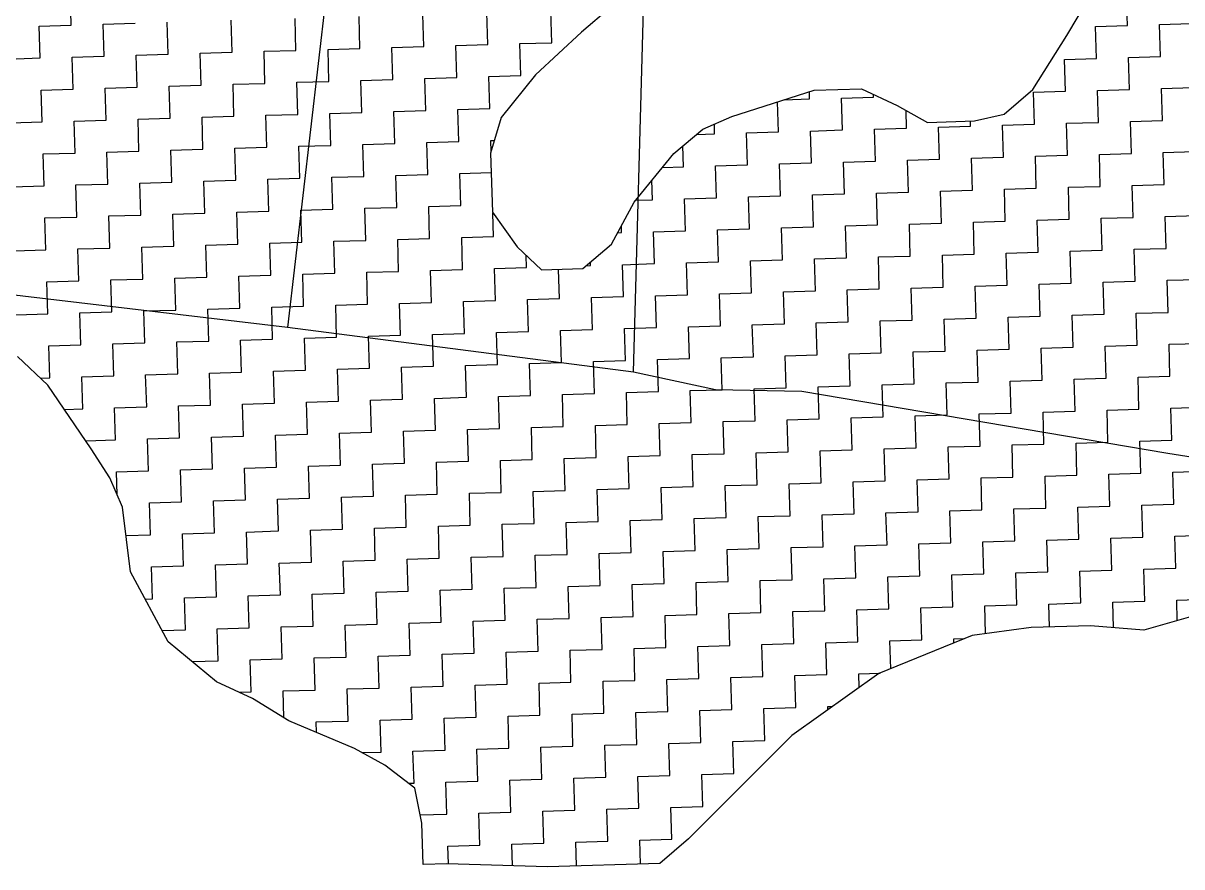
# Model space of a CAD drawing. Header units: metres. Extents: x 289662 to 290738, y 2016260 to 2018343.
# Drawn here: x 289909.2 to 290044.1, y 2016685.4 to 2016783.6 of the extents above; entities that cross this region are included whole.
import ezdxf

# ---------------------------------------------------------------- set-up
doc = ezdxf.new("R2010")
doc.units = ezdxf.units.M
doc.layers.add('POLY_HATCH', color=12, linetype='Continuous')
doc.layers.add('POLY_PARCEL', color=6, linetype='Continuous')

msp = doc.modelspace()

# ---------------------------------------------------------------- linework, layer by layer
at = {"layer": 'POLY_HATCH'}
for p, q in [((290030.68, 2016782.18), (290041.17, 2016799.7)), ((289977.56, 2016785.41), (289974.21, 2016782.55)), ((289974.21, 2016782.55), (289968.85, 2016777.58)), ((290026.74, 2016775.87), (290030.68, 2016782.18)), ((289968.85, 2016777.58), (289964.86, 2016772.64)), ((289991.71, 2016772.75), (290001.26, 2016775.79)), ((290001.26, 2016775.79), (290006.77, 2016775.96)), ((290006.77, 2016775.96), (290010.96, 2016774.02)), ((290023.38, 2016773.01), (290026.74, 2016775.87)), ((289988.32, 2016771.28), (289991.71, 2016772.75)), ((290010.96, 2016774.02), (290014.46, 2016772.06)), ((290019.96, 2016772.22), (290023.38, 2016773.01)), ((289964.86, 2016772.64), (289963.61, 2016768.47)), ((290014.46, 2016772.06), (290019.96, 2016772.22)), ((289984.96, 2016768.42), (289988.32, 2016771.28)), ((289963.61, 2016768.47), (289963.82, 2016761.6)), ((289980.31, 2016762.78), (289984.96, 2016768.42)), ((289977.7, 2016757.88), (289980.31, 2016762.78)), ((289963.82, 2016761.6), (289966.69, 2016757.55)), ((289966.69, 2016757.55), (289969.53, 2016754.88)), ((289974.34, 2016755.03), (289977.7, 2016757.88)), ((289969.53, 2016754.88), (289974.34, 2016755.03)), ((289912.09, 2016741.47), (289908.55, 2016744.8)), ((289917.13, 2016734.05), (289912.09, 2016741.47)), ((289919.3, 2016730.67), (289917.13, 2016734.05)), ((289920.78, 2016727.27), (289919.3, 2016730.67)), ((289921.69, 2016719.73), (289920.78, 2016727.27)), ((289926.07, 2016711.6), (289921.69, 2016719.73)), ((290033.43, 2016713.44), (290026.55, 2016713.24)), ((290039.64, 2016712.94), (290033.43, 2016713.44)), ((290045.1, 2016714.48), (290039.64, 2016712.94)), ((290019.69, 2016712.34), (290014.25, 2016710.11)), ((290026.55, 2016713.24), (290019.69, 2016712.34)), ((289931.71, 2016706.95), (289926.07, 2016711.6)), ((290014.25, 2016710.11), (290008.81, 2016707.89)), ((289935.9, 2016705.01), (289931.71, 2016706.95)), ((290008.81, 2016707.89), (289998.69, 2016700.7)), ((289940.11, 2016702.39), (289935.9, 2016705.01)), ((289947.78, 2016699.18), (289940.11, 2016702.39)), ((289998.69, 2016700.7), (289986.66, 2016688.64)), ((289951.29, 2016697.22), (289947.78, 2016699.18)), ((289954.81, 2016694.57), (289951.29, 2016697.22)), ((289955.62, 2016690.46), (289954.81, 2016694.57)), ((289955.76, 2016685.65), (289955.62, 2016690.46)), ((289986.66, 2016688.64), (289983.3, 2016685.79)), ((289958.51, 2016685.73), (289955.76, 2016685.65)), ((289970.23, 2016685.4), (289958.51, 2016685.73)), ((289983.3, 2016685.79), (289970.23, 2016685.4))]:
    msp.add_line(p, q, dxfattribs=at)
at = {"layer": 'POLY_HATCH', "linetype": 'Continuous'}
for p, q in [((289914.79, 2016783.38), (289914.68, 2016787.1)), ((290037.75, 2016783.34), (290037.64, 2016787.06)), ((289970.74, 2016781.33), (289970.63, 2016785.05)), ((289918.52, 2016783.49), (289922.24, 2016783.6)), ((289926.07, 2016779.99), (289925.96, 2016783.71)), ((289933.52, 2016780.22), (289933.41, 2016783.94)), ((289940.96, 2016780.44), (289940.85, 2016784.16)), ((289948.41, 2016780.66), (289948.3, 2016784.38)), ((289955.85, 2016780.88), (289955.74, 2016784.61)), ((289963.3, 2016781.11), (289963.19, 2016784.83)), ((290041.48, 2016783.45), (290045.2, 2016783.56)), ((289911.07, 2016783.27), (289914.79, 2016783.38)), ((289911.18, 2016779.55), (289911.07, 2016783.27)), ((289918.63, 2016779.77), (289918.52, 2016783.49)), ((290034.03, 2016783.23), (290037.75, 2016783.34)), ((290034.14, 2016779.5), (290034.03, 2016783.23)), ((290041.59, 2016779.73), (290041.48, 2016783.45)), ((289952.13, 2016780.77), (289955.85, 2016780.88)), ((289959.58, 2016781), (289963.3, 2016781.11)), ((289959.69, 2016777.27), (289959.58, 2016781)), ((289967.02, 2016781.22), (289970.74, 2016781.33)), ((289967.13, 2016777.5), (289967.02, 2016781.22)), ((289907.46, 2016779.43), (289911.18, 2016779.55)), ((289914.9, 2016779.66), (289918.63, 2016779.77)), ((289915.02, 2016775.94), (289914.9, 2016779.66)), ((289922.35, 2016779.88), (289926.07, 2016779.99)), ((289922.46, 2016776.16), (289922.35, 2016779.88)), ((289929.8, 2016780.1), (289933.52, 2016780.22)), ((289929.91, 2016776.38), (289929.8, 2016780.1)), ((289937.24, 2016780.33), (289940.96, 2016780.44)), ((289937.35, 2016776.6), (289937.24, 2016780.33)), ((289944.69, 2016780.55), (289948.41, 2016780.66)), ((289944.8, 2016776.83), (289944.69, 2016780.55)), ((289952.24, 2016777.05), (289952.13, 2016780.77)), ((290030.42, 2016779.39), (290034.14, 2016779.5)), ((290037.86, 2016779.61), (290041.59, 2016779.73)), ((290037.98, 2016775.89), (290037.86, 2016779.61)), ((290030.53, 2016775.67), (290030.42, 2016779.39)), ((289941.07, 2016776.72), (289944.8, 2016776.83)), ((289948.52, 2016776.94), (289952.24, 2016777.05)), ((289948.63, 2016773.22), (289948.52, 2016776.94)), ((289955.97, 2016777.16), (289959.69, 2016777.27)), ((289956.08, 2016773.44), (289955.97, 2016777.16)), ((289963.41, 2016777.38), (289967.13, 2016777.5)), ((289963.52, 2016773.66), (289963.41, 2016777.38)), ((289911.29, 2016775.82), (289915.02, 2016775.94)), ((289911.4, 2016772.1), (289911.29, 2016775.82)), ((289918.74, 2016776.05), (289922.46, 2016776.16)), ((289918.85, 2016772.32), (289918.74, 2016776.05)), ((289926.18, 2016776.27), (289929.91, 2016776.38)), ((289926.3, 2016772.55), (289926.18, 2016776.27)), ((289933.63, 2016776.49), (289937.35, 2016776.6)), ((289933.74, 2016772.77), (289933.63, 2016776.49)), ((289941.19, 2016772.99), (289941.07, 2016776.72)), ((290000.75, 2016774.78), (290000.72, 2016775.62)), ((290026.81, 2016775.56), (290030.53, 2016775.67)), ((290026.92, 2016771.83), (290026.81, 2016775.56)), ((290034.25, 2016775.78), (290037.98, 2016775.89)), ((290034.36, 2016772.06), (290034.25, 2016775.78)), ((290041.7, 2016776), (290045.42, 2016776.11)), ((290041.81, 2016772.28), (290041.7, 2016776)), ((289997.14, 2016770.94), (289997.03, 2016774.45)), ((289997.79, 2016774.69), (290000.75, 2016774.78)), ((290004.47, 2016774.89), (290008.19, 2016775)), ((290004.58, 2016771.17), (290004.47, 2016774.89)), ((290008.19, 2016775), (290008.19, 2016775.3)), ((289930.02, 2016772.66), (289933.74, 2016772.77)), ((289937.46, 2016772.88), (289941.19, 2016772.99)), ((289937.57, 2016769.16), (289937.46, 2016772.88)), ((289944.91, 2016773.1), (289948.63, 2016773.22)), ((289945.02, 2016769.38), (289944.91, 2016773.1)), ((289952.35, 2016773.33), (289956.08, 2016773.44)), ((289952.47, 2016769.6), (289952.35, 2016773.33)), ((289959.8, 2016773.55), (289963.52, 2016773.66)), ((289959.91, 2016769.83), (289959.8, 2016773.55)), ((290012.03, 2016771.39), (290011.97, 2016773.45)), ((289907.68, 2016771.99), (289911.4, 2016772.1)), ((289915.13, 2016772.21), (289918.85, 2016772.32)), ((289915.24, 2016768.49), (289915.13, 2016772.21)), ((289922.57, 2016772.44), (289926.3, 2016772.55)), ((289922.68, 2016768.71), (289922.57, 2016772.44)), ((289930.13, 2016768.94), (289930.02, 2016772.66)), ((289989.69, 2016770.72), (289989.66, 2016771.86)), ((290015.75, 2016771.5), (290019.47, 2016771.61)), ((290015.86, 2016767.78), (290015.75, 2016771.5)), ((290019.47, 2016771.61), (290019.46, 2016772.21)), ((290023.2, 2016771.72), (290026.92, 2016771.83)), ((290023.31, 2016768), (290023.2, 2016771.72)), ((290030.64, 2016771.95), (290034.36, 2016772.06)), ((290030.75, 2016768.22), (290030.64, 2016771.95)), ((290038.09, 2016772.17), (290041.81, 2016772.28)), ((290038.2, 2016768.45), (290038.09, 2016772.17)), ((289987.59, 2016770.66), (289989.69, 2016770.72)), ((289993.42, 2016770.83), (289997.14, 2016770.94)), ((289993.53, 2016767.11), (289993.42, 2016770.83)), ((290000.86, 2016771.05), (290004.58, 2016771.17)), ((290000.97, 2016767.33), (290000.86, 2016771.05)), ((290008.31, 2016771.28), (290012.03, 2016771.39)), ((290008.42, 2016767.55), (290008.31, 2016771.28)), ((289918.96, 2016768.6), (289922.68, 2016768.71)), ((289926.41, 2016768.82), (289930.13, 2016768.94)), ((289926.52, 2016765.1), (289926.41, 2016768.82)), ((289933.85, 2016769.05), (289937.57, 2016769.16)), ((289933.96, 2016765.32), (289933.85, 2016769.05)), ((289941.3, 2016769.27), (289945.02, 2016769.38)), ((289941.41, 2016765.55), (289941.3, 2016769.27)), ((289948.74, 2016769.49), (289952.47, 2016769.6)), ((289948.85, 2016765.77), (289948.74, 2016769.49)), ((289956.19, 2016769.72), (289959.91, 2016769.83)), ((289956.3, 2016765.99), (289956.19, 2016769.72)), ((289963.63, 2016769.94), (289964.06, 2016769.95)), ((289963.67, 2016768.67), (289963.63, 2016769.94)), ((289986.08, 2016766.89), (289986.01, 2016769.32)), ((289911.52, 2016768.38), (289915.24, 2016768.49)), ((289911.63, 2016764.66), (289911.52, 2016768.38)), ((289919.07, 2016764.88), (289918.96, 2016768.6)), ((290004.69, 2016767.44), (290008.42, 2016767.55)), ((290004.81, 2016763.72), (290004.69, 2016767.44)), ((290012.14, 2016767.67), (290015.86, 2016767.78)), ((290012.25, 2016763.94), (290012.14, 2016767.67)), ((290019.59, 2016767.89), (290023.31, 2016768)), ((290019.7, 2016764.17), (290019.59, 2016767.89)), ((290027.03, 2016768.11), (290030.75, 2016768.22)), ((290027.14, 2016764.39), (290027.03, 2016768.11)), ((290034.48, 2016768.33), (290038.2, 2016768.45)), ((290034.59, 2016764.61), (290034.48, 2016768.33)), ((290041.92, 2016768.56), (290045.64, 2016768.67)), ((290042.03, 2016764.83), (290041.92, 2016768.56)), ((289960.02, 2016766.1), (289963.68, 2016766.21)), ((289960.13, 2016762.38), (289960.02, 2016766.1)), ((289983.63, 2016766.81), (289986.08, 2016766.89)), ((289989.8, 2016767), (289993.53, 2016767.11)), ((289989.92, 2016763.27), (289989.8, 2016767)), ((289997.25, 2016767.22), (290000.97, 2016767.33)), ((289997.36, 2016763.5), (289997.25, 2016767.22)), ((289907.9, 2016764.54), (289911.63, 2016764.66)), ((289915.35, 2016764.77), (289919.07, 2016764.88)), ((289915.46, 2016761.04), (289915.35, 2016764.77)), ((289922.8, 2016764.99), (289926.52, 2016765.1)), ((289922.91, 2016761.27), (289922.8, 2016764.99)), ((289930.24, 2016765.21), (289933.96, 2016765.32)), ((289930.35, 2016761.49), (289930.24, 2016765.21)), ((289937.69, 2016765.44), (289941.41, 2016765.55)), ((289937.8, 2016761.71), (289937.69, 2016765.44)), ((289945.13, 2016765.66), (289948.85, 2016765.77)), ((289945.24, 2016761.94), (289945.13, 2016765.66)), ((289952.58, 2016765.88), (289956.3, 2016765.99)), ((289952.69, 2016762.16), (289952.58, 2016765.88)), ((289982.47, 2016763.05), (289982.4, 2016765.32)), ((290038.31, 2016764.72), (290042.03, 2016764.83)), ((290038.42, 2016761), (290038.31, 2016764.72)), ((289993.64, 2016763.39), (289997.36, 2016763.5)), ((289993.75, 2016759.66), (289993.64, 2016763.39)), ((290001.08, 2016763.61), (290004.81, 2016763.72)), ((290001.2, 2016759.89), (290001.08, 2016763.61)), ((290008.53, 2016763.83), (290012.25, 2016763.94)), ((290008.64, 2016760.11), (290008.53, 2016763.83)), ((290015.97, 2016764.05), (290019.7, 2016764.17)), ((290016.09, 2016760.33), (290015.97, 2016764.05)), ((290023.42, 2016764.28), (290027.14, 2016764.39)), ((290023.53, 2016760.55), (290023.42, 2016764.28)), ((290030.87, 2016764.5), (290034.59, 2016764.61)), ((290030.98, 2016760.78), (290030.87, 2016764.5)), ((289948.97, 2016762.05), (289952.69, 2016762.16)), ((289949.08, 2016758.32), (289948.97, 2016762.05)), ((289956.41, 2016762.27), (289960.13, 2016762.38)), ((289956.52, 2016758.55), (289956.41, 2016762.27)), ((289980.48, 2016762.99), (289982.47, 2016763.05)), ((289986.19, 2016763.16), (289989.92, 2016763.27)), ((289986.3, 2016759.44), (289986.19, 2016763.16)), ((289911.74, 2016760.93), (289915.46, 2016761.04)), ((289911.85, 2016757.21), (289911.74, 2016760.93)), ((289919.18, 2016761.16), (289922.91, 2016761.27)), ((289919.3, 2016757.43), (289919.18, 2016761.16)), ((289926.63, 2016761.38), (289930.35, 2016761.49)), ((289926.74, 2016757.66), (289926.63, 2016761.38)), ((289934.08, 2016761.6), (289937.8, 2016761.71)), ((289934.19, 2016757.88), (289934.08, 2016761.6)), ((289941.52, 2016761.82), (289945.24, 2016761.94)), ((289941.63, 2016758.1), (289941.52, 2016761.82)), ((289963.97, 2016758.77), (289963.89, 2016761.5)), ((290027.25, 2016760.67), (290030.98, 2016760.78)), ((290027.37, 2016756.94), (290027.25, 2016760.67)), ((290034.7, 2016760.89), (290038.42, 2016761)), ((290034.81, 2016757.17), (290034.7, 2016760.89)), ((290042.14, 2016761.11), (290045.87, 2016761.22)), ((290042.26, 2016757.39), (290042.14, 2016761.11)), ((289978.86, 2016759.22), (289978.84, 2016760.01)), ((289982.58, 2016759.33), (289986.3, 2016759.44)), ((289982.69, 2016755.61), (289982.58, 2016759.33)), ((289990.03, 2016759.55), (289993.75, 2016759.66)), ((289990.14, 2016755.83), (289990.03, 2016759.55)), ((289997.47, 2016759.77), (290001.2, 2016759.89)), ((289997.58, 2016756.05), (289997.47, 2016759.77)), ((290004.92, 2016760), (290008.64, 2016760.11)), ((290005.03, 2016756.27), (290004.92, 2016760)), ((290012.36, 2016760.22), (290016.09, 2016760.33)), ((290012.47, 2016756.5), (290012.36, 2016760.22)), ((290019.81, 2016760.44), (290023.53, 2016760.55)), ((290019.92, 2016756.72), (290019.81, 2016760.44)), ((289937.91, 2016757.99), (289941.63, 2016758.1)), ((289938.02, 2016754.27), (289937.91, 2016757.99)), ((289945.35, 2016758.21), (289949.08, 2016758.32)), ((289945.47, 2016754.49), (289945.35, 2016758.21)), ((289952.8, 2016758.44), (289956.52, 2016758.55)), ((289952.91, 2016754.71), (289952.8, 2016758.44)), ((289960.25, 2016758.66), (289963.97, 2016758.77)), ((289960.36, 2016754.94), (289960.25, 2016758.66)), ((289978.4, 2016759.2), (289978.86, 2016759.22)), ((289908.13, 2016757.1), (289911.85, 2016757.21)), ((289915.57, 2016757.32), (289919.3, 2016757.43)), ((289915.68, 2016753.6), (289915.57, 2016757.32)), ((289923.02, 2016757.54), (289926.74, 2016757.66)), ((289923.13, 2016753.82), (289923.02, 2016757.54)), ((289930.46, 2016757.77), (289934.19, 2016757.88)), ((289930.58, 2016754.04), (289930.46, 2016757.77)), ((290016.2, 2016756.61), (290019.92, 2016756.72)), ((290016.31, 2016752.89), (290016.2, 2016756.61)), ((290023.64, 2016756.83), (290027.37, 2016756.94)), ((290023.75, 2016753.11), (290023.64, 2016756.83)), ((290031.09, 2016757.05), (290034.81, 2016757.17)), ((290031.2, 2016753.33), (290031.09, 2016757.05)), ((290038.53, 2016757.28), (290042.26, 2016757.39)), ((290038.64, 2016753.56), (290038.53, 2016757.28)), ((289967.8, 2016755.16), (289967.76, 2016756.55)), ((289974.74, 2016755.37), (289975.25, 2016755.38)), ((289975.25, 2016755.38), (289975.24, 2016755.79)), ((289978.97, 2016755.49), (289982.69, 2016755.61)), ((289979.08, 2016751.77), (289978.97, 2016755.49)), ((289986.42, 2016755.72), (289990.14, 2016755.83)), ((289986.53, 2016751.99), (289986.42, 2016755.72)), ((289993.86, 2016755.94), (289997.58, 2016756.05)), ((289993.97, 2016752.22), (289993.86, 2016755.94)), ((290001.31, 2016756.16), (290005.03, 2016756.27)), ((290001.42, 2016752.44), (290001.31, 2016756.16)), ((290008.75, 2016756.39), (290012.47, 2016756.5)), ((290008.86, 2016752.66), (290008.75, 2016756.39)), ((289926.85, 2016753.93), (289930.58, 2016754.04)), ((289926.96, 2016750.21), (289926.85, 2016753.93)), ((289934.3, 2016754.16), (289938.02, 2016754.27)), ((289934.41, 2016750.43), (289934.3, 2016754.16)), ((289941.74, 2016754.38), (289945.47, 2016754.49)), ((289941.85, 2016750.66), (289941.74, 2016754.38)), ((289949.19, 2016754.6), (289952.91, 2016754.71)), ((289949.3, 2016750.88), (289949.19, 2016754.6)), ((289956.63, 2016754.83), (289960.36, 2016754.94)), ((289956.75, 2016751.1), (289956.63, 2016754.83)), ((289964.08, 2016755.05), (289967.8, 2016755.16)), ((289964.19, 2016751.33), (289964.08, 2016755.05)), ((289971.64, 2016751.55), (289971.53, 2016754.94)), ((289911.96, 2016753.49), (289915.68, 2016753.6)), ((289912.07, 2016749.76), (289911.96, 2016753.49)), ((289919.41, 2016753.71), (289923.13, 2016753.82)), ((289919.52, 2016749.99), (289919.41, 2016753.71)), ((290005.14, 2016752.55), (290008.86, 2016752.66)), ((290005.25, 2016748.83), (290005.14, 2016752.55)), ((290012.59, 2016752.77), (290016.31, 2016752.89)), ((290012.7, 2016749.05), (290012.59, 2016752.77)), ((290020.03, 2016753), (290023.75, 2016753.11)), ((290020.14, 2016749.28), (290020.03, 2016753)), ((290027.48, 2016753.22), (290031.2, 2016753.33)), ((290027.59, 2016749.5), (290027.48, 2016753.22)), ((290034.92, 2016753.44), (290038.64, 2016753.56)), ((290035.03, 2016749.72), (290034.92, 2016753.44)), ((290042.37, 2016753.67), (290046.09, 2016753.78)), ((290042.48, 2016749.94), (290042.37, 2016753.67)), ((289960.47, 2016751.21), (289964.19, 2016751.33)), ((289960.58, 2016747.49), (289960.47, 2016751.21)), ((289967.91, 2016751.44), (289971.64, 2016751.55)), ((289968.03, 2016747.71), (289967.91, 2016751.44)), ((289975.36, 2016751.66), (289979.08, 2016751.77)), ((289975.47, 2016747.94), (289975.36, 2016751.66)), ((289982.8, 2016751.88), (289986.53, 2016751.99)), ((289982.92, 2016748.16), (289982.8, 2016751.88)), ((289990.25, 2016752.11), (289993.97, 2016752.22)), ((289990.36, 2016748.38), (289990.25, 2016752.11)), ((289997.7, 2016752.33), (290001.42, 2016752.44)), ((289997.81, 2016748.61), (289997.7, 2016752.33)), ((289915.8, 2016749.88), (289919.52, 2016749.99)), ((289915.91, 2016746.15), (289915.8, 2016749.88)), ((289923.24, 2016750.1), (289926.96, 2016750.21)), ((289923.35, 2016746.38), (289923.24, 2016750.1)), ((289930.69, 2016750.32), (289934.41, 2016750.43)), ((289930.8, 2016746.6), (289930.69, 2016750.32)), ((289938.13, 2016750.55), (289941.85, 2016750.66)), ((289938.24, 2016746.82), (289938.13, 2016750.55)), ((289945.58, 2016750.77), (289949.3, 2016750.88)), ((289945.69, 2016747.05), (289945.58, 2016750.77)), ((289953.02, 2016750.99), (289956.75, 2016751.1)), ((289953.13, 2016747.27), (289953.02, 2016750.99)), ((290038.76, 2016749.83), (290042.48, 2016749.94)), ((290038.87, 2016746.11), (290038.76, 2016749.83)), ((289908.35, 2016749.65), (289912.07, 2016749.76)), ((289994.08, 2016748.49), (289997.81, 2016748.61)), ((289994.2, 2016744.77), (289994.08, 2016748.49)), ((290001.53, 2016748.72), (290005.25, 2016748.83)), ((290001.64, 2016744.99), (290001.53, 2016748.72)), ((290008.97, 2016748.94), (290012.7, 2016749.05)), ((290009.09, 2016745.22), (290008.97, 2016748.94)), ((290016.42, 2016749.16), (290020.14, 2016749.28)), ((290016.53, 2016745.44), (290016.42, 2016749.16)), ((290023.87, 2016749.39), (290027.59, 2016749.5)), ((290023.98, 2016745.66), (290023.87, 2016749.39)), ((290031.31, 2016749.61), (290035.03, 2016749.72)), ((290031.42, 2016745.89), (290031.31, 2016749.61)), ((289949.41, 2016747.16), (289953.13, 2016747.27)), ((289949.52, 2016743.43), (289949.41, 2016747.16)), ((289956.86, 2016747.38), (289960.58, 2016747.49)), ((289956.97, 2016743.66), (289956.86, 2016747.38)), ((289964.3, 2016747.6), (289968.03, 2016747.71)), ((289964.41, 2016743.88), (289964.3, 2016747.6)), ((289971.75, 2016747.83), (289975.47, 2016747.94)), ((289971.86, 2016744.1), (289971.75, 2016747.83)), ((289979.19, 2016748.05), (289982.92, 2016748.16)), ((289979.3, 2016744.33), (289979.19, 2016748.05)), ((289986.64, 2016748.27), (289990.36, 2016748.38)), ((289986.75, 2016744.55), (289986.64, 2016748.27)), ((289912.18, 2016746.04), (289915.91, 2016746.15)), ((289912.3, 2016742.32), (289912.18, 2016746.04)), ((289919.63, 2016746.27), (289923.35, 2016746.38)), ((289919.74, 2016742.54), (289919.63, 2016746.27)), ((289927.08, 2016746.49), (289930.8, 2016746.6)), ((289927.19, 2016742.77), (289927.08, 2016746.49)), ((289934.52, 2016746.71), (289938.24, 2016746.82)), ((289934.63, 2016742.99), (289934.52, 2016746.71)), ((289941.97, 2016746.93), (289945.69, 2016747.05)), ((289942.08, 2016743.21), (289941.97, 2016746.93)), ((290027.7, 2016745.78), (290031.42, 2016745.89)), ((290027.81, 2016742.05), (290027.7, 2016745.78)), ((290035.15, 2016746), (290038.87, 2016746.11)), ((290035.26, 2016742.28), (290035.15, 2016746)), ((290042.59, 2016746.22), (290046.31, 2016746.33)), ((290042.7, 2016742.5), (290042.59, 2016746.22)), ((289983.03, 2016744.44), (289986.75, 2016744.55)), ((289983.14, 2016740.71), (289983.03, 2016744.44)), ((289990.47, 2016744.66), (289994.2, 2016744.77)), ((289990.58, 2016740.94), (289990.47, 2016744.66)), ((289997.92, 2016744.88), (290001.64, 2016744.99)), ((289998.03, 2016741.16), (289997.92, 2016744.88)), ((290005.36, 2016745.11), (290009.09, 2016745.22)), ((290005.48, 2016741.38), (290005.36, 2016745.11)), ((290012.81, 2016745.33), (290016.53, 2016745.44)), ((290012.92, 2016741.61), (290012.81, 2016745.33)), ((290020.25, 2016745.55), (290023.98, 2016745.66)), ((290020.37, 2016741.83), (290020.25, 2016745.55)), ((289938.36, 2016743.1), (289942.08, 2016743.21)), ((289938.47, 2016739.38), (289938.36, 2016743.1)), ((289945.8, 2016743.32), (289949.52, 2016743.43)), ((289945.91, 2016739.6), (289945.8, 2016743.32)), ((289953.25, 2016743.55), (289956.97, 2016743.66)), ((289953.36, 2016739.82), (289953.25, 2016743.55)), ((289960.69, 2016743.77), (289964.41, 2016743.88)), ((289960.8, 2016740.05), (289960.69, 2016743.77)), ((289968.14, 2016743.99), (289971.86, 2016744.1)), ((289968.25, 2016740.27), (289968.14, 2016743.99)), ((289975.58, 2016744.21), (289979.3, 2016744.33)), ((289975.69, 2016740.49), (289975.58, 2016744.21)), ((289911.22, 2016742.29), (289912.3, 2016742.32)), ((289916.02, 2016742.43), (289919.74, 2016742.54)), ((289916.13, 2016738.71), (289916.02, 2016742.43)), ((289923.46, 2016742.65), (289927.19, 2016742.77)), ((289923.58, 2016738.93), (289923.46, 2016742.65)), ((289930.91, 2016742.88), (289934.63, 2016742.99)), ((289931.02, 2016739.15), (289930.91, 2016742.88)), ((290016.64, 2016741.72), (290020.37, 2016741.83)), ((290024.09, 2016741.94), (290027.81, 2016742.05)), ((290024.2, 2016738.22), (290024.09, 2016741.94)), ((290031.53, 2016742.16), (290035.26, 2016742.28)), ((290031.65, 2016738.44), (290031.53, 2016742.16)), ((290038.98, 2016742.39), (290042.7, 2016742.5)), ((290039.09, 2016738.66), (290038.98, 2016742.39)), ((289971.97, 2016740.38), (289975.69, 2016740.49)), ((289972.08, 2016736.66), (289971.97, 2016740.38)), ((289979.42, 2016740.6), (289983.14, 2016740.71)), ((289979.53, 2016736.88), (289979.42, 2016740.6)), ((289986.86, 2016740.83), (289990.58, 2016740.94)), ((289986.97, 2016737.1), (289986.86, 2016740.83)), ((289994.31, 2016741.05), (289998.03, 2016741.16)), ((289994.42, 2016737.33), (289994.31, 2016741.05)), ((290001.75, 2016741.27), (290005.48, 2016741.38)), ((290001.86, 2016737.55), (290001.75, 2016741.27)), ((290009.2, 2016741.5), (290012.92, 2016741.61)), ((290009.31, 2016737.77), (290009.2, 2016741.5)), ((290016.75, 2016738), (290016.64, 2016741.72)), ((289927.3, 2016739.04), (289931.02, 2016739.15)), ((289927.41, 2016735.32), (289927.3, 2016739.04)), ((289934.74, 2016739.27), (289938.47, 2016739.38)), ((289934.86, 2016735.54), (289934.74, 2016739.27)), ((289942.19, 2016739.49), (289945.91, 2016739.6)), ((289942.3, 2016735.77), (289942.19, 2016739.49)), ((289949.63, 2016739.71), (289953.36, 2016739.82)), ((289949.75, 2016735.99), (289949.63, 2016739.71)), ((289957.08, 2016739.93), (289960.8, 2016740.05)), ((289957.19, 2016736.21), (289957.08, 2016739.93)), ((289964.53, 2016740.16), (289968.25, 2016740.27)), ((289964.64, 2016736.43), (289964.53, 2016740.16)), ((289914.01, 2016738.64), (289916.13, 2016738.71)), ((289919.85, 2016738.82), (289923.58, 2016738.93)), ((289919.96, 2016735.1), (289919.85, 2016738.82)), ((290005.59, 2016737.66), (290009.31, 2016737.77)), ((290013.03, 2016737.88), (290016.75, 2016738)), ((290013.14, 2016734.16), (290013.03, 2016737.88)), ((290020.48, 2016738.11), (290024.2, 2016738.22)), ((290020.59, 2016734.38), (290020.48, 2016738.11)), ((290027.92, 2016738.33), (290031.65, 2016738.44)), ((290028.03, 2016734.61), (290027.92, 2016738.33)), ((290035.37, 2016738.55), (290039.09, 2016738.66)), ((290035.48, 2016734.83), (290035.37, 2016738.55)), ((290042.81, 2016738.78), (290046.54, 2016738.89)), ((290042.92, 2016735.05), (290042.81, 2016738.78)), ((289960.91, 2016736.32), (289964.64, 2016736.43)), ((289968.36, 2016736.55), (289972.08, 2016736.66)), ((289968.47, 2016732.82), (289968.36, 2016736.55)), ((289975.81, 2016736.77), (289979.53, 2016736.88)), ((289975.92, 2016733.05), (289975.81, 2016736.77)), ((289983.25, 2016736.99), (289986.97, 2016737.1)), ((289983.36, 2016733.27), (289983.25, 2016736.99)), ((289990.7, 2016737.22), (289994.42, 2016737.33)), ((289990.81, 2016733.49), (289990.7, 2016737.22)), ((289998.14, 2016737.44), (290001.86, 2016737.55)), ((289998.25, 2016733.72), (289998.14, 2016737.44)), ((290005.7, 2016733.94), (290005.59, 2016737.66)), ((289916.49, 2016734.99), (289919.96, 2016735.1)), ((289923.69, 2016735.21), (289927.41, 2016735.32)), ((289923.8, 2016731.49), (289923.69, 2016735.21)), ((289931.13, 2016735.43), (289934.86, 2016735.54)), ((289931.24, 2016731.71), (289931.13, 2016735.43)), ((289938.58, 2016735.65), (289942.3, 2016735.77)), ((289938.69, 2016731.93), (289938.58, 2016735.65)), ((289946.02, 2016735.88), (289949.75, 2016735.99)), ((289946.14, 2016732.15), (289946.02, 2016735.88)), ((289953.47, 2016736.1), (289957.19, 2016736.21)), ((289953.58, 2016732.38), (289953.47, 2016736.1)), ((289961.03, 2016732.6), (289960.91, 2016736.32)), ((290039.2, 2016734.94), (290042.92, 2016735.05)), ((289994.53, 2016733.6), (289998.25, 2016733.72)), ((290001.98, 2016733.83), (290005.7, 2016733.94)), ((290002.09, 2016730.1), (290001.98, 2016733.83)), ((290009.42, 2016734.05), (290013.14, 2016734.16)), ((290009.53, 2016730.33), (290009.42, 2016734.05)), ((290016.87, 2016734.27), (290020.59, 2016734.38)), ((290016.98, 2016730.55), (290016.87, 2016734.27)), ((290024.31, 2016734.5), (290028.03, 2016734.61)), ((290024.42, 2016730.77), (290024.31, 2016734.5)), ((290031.76, 2016734.72), (290035.48, 2016734.83)), ((290031.87, 2016731), (290031.76, 2016734.72)), ((290039.31, 2016731.22), (290039.2, 2016734.94)), ((289949.86, 2016732.27), (289953.58, 2016732.38)), ((289957.3, 2016732.49), (289961.03, 2016732.6)), ((289957.41, 2016728.77), (289957.3, 2016732.49)), ((289964.75, 2016732.71), (289968.47, 2016732.82)), ((289964.86, 2016728.99), (289964.75, 2016732.71)), ((289972.19, 2016732.94), (289975.92, 2016733.05)), ((289972.31, 2016729.21), (289972.19, 2016732.94)), ((289979.64, 2016733.16), (289983.36, 2016733.27)), ((289979.75, 2016729.44), (289979.64, 2016733.16)), ((289987.08, 2016733.38), (289990.81, 2016733.49)), ((289987.2, 2016729.66), (289987.08, 2016733.38)), ((289994.64, 2016729.88), (289994.53, 2016733.6)), ((289920.08, 2016731.37), (289923.8, 2016731.49)), ((289920.16, 2016728.7), (289920.08, 2016731.37)), ((289927.52, 2016731.6), (289931.24, 2016731.71)), ((289927.63, 2016727.87), (289927.52, 2016731.6)), ((289934.97, 2016731.82), (289938.69, 2016731.93)), ((289935.08, 2016728.1), (289934.97, 2016731.82)), ((289942.41, 2016732.04), (289946.14, 2016732.15)), ((289942.52, 2016728.32), (289942.41, 2016732.04)), ((289949.97, 2016728.54), (289949.86, 2016732.27)), ((290028.15, 2016730.88), (290031.87, 2016731)), ((290035.59, 2016731.11), (290039.31, 2016731.22)), ((290035.7, 2016727.38), (290035.59, 2016731.11)), ((290043.04, 2016731.33), (290046.76, 2016731.44)), ((290043.15, 2016727.61), (290043.04, 2016731.33)), ((289983.47, 2016729.55), (289987.2, 2016729.66)), ((289990.92, 2016729.77), (289994.64, 2016729.88)), ((289991.03, 2016726.05), (289990.92, 2016729.77)), ((289998.36, 2016729.99), (290002.09, 2016730.1)), ((289998.48, 2016726.27), (289998.36, 2016729.99)), ((290005.81, 2016730.22), (290009.53, 2016730.33)), ((290005.92, 2016726.49), (290005.81, 2016730.22)), ((290013.25, 2016730.44), (290016.98, 2016730.55)), ((290013.37, 2016726.72), (290013.25, 2016730.44)), ((290020.7, 2016730.66), (290024.42, 2016730.77)), ((290020.81, 2016726.94), (290020.7, 2016730.66)), ((290028.26, 2016727.16), (290028.15, 2016730.88)), ((289938.8, 2016728.21), (289942.52, 2016728.32)), ((289946.25, 2016728.43), (289949.97, 2016728.54)), ((289946.36, 2016724.71), (289946.25, 2016728.43)), ((289953.69, 2016728.65), (289957.41, 2016728.77)), ((289953.8, 2016724.93), (289953.69, 2016728.65)), ((289961.14, 2016728.88), (289964.86, 2016728.99)), ((289961.25, 2016725.16), (289961.14, 2016728.88)), ((289968.58, 2016729.1), (289972.31, 2016729.21)), ((289968.69, 2016725.38), (289968.58, 2016729.1)), ((289976.03, 2016729.32), (289979.75, 2016729.44)), ((289976.14, 2016725.6), (289976.03, 2016729.32)), ((289983.58, 2016725.82), (289983.47, 2016729.55)), ((289923.91, 2016727.76), (289927.63, 2016727.87)), ((289924.02, 2016724.04), (289923.91, 2016727.76)), ((289931.36, 2016727.99), (289935.08, 2016728.1)), ((289931.47, 2016724.26), (289931.36, 2016727.99)), ((289938.91, 2016724.49), (289938.8, 2016728.21)), ((290017.09, 2016726.83), (290020.81, 2016726.94)), ((290024.53, 2016727.05), (290028.26, 2016727.16)), ((290024.65, 2016723.33), (290024.53, 2016727.05)), ((290031.98, 2016727.27), (290035.7, 2016727.38)), ((290032.09, 2016723.55), (290031.98, 2016727.27)), ((290039.43, 2016727.5), (290043.15, 2016727.61)), ((290039.54, 2016723.77), (290039.43, 2016727.5)), ((289972.42, 2016725.49), (289976.14, 2016725.6)), ((289979.86, 2016725.71), (289983.58, 2016725.82)), ((289979.97, 2016721.99), (289979.86, 2016725.71)), ((289987.31, 2016725.94), (289991.03, 2016726.05)), ((289987.42, 2016722.21), (289987.31, 2016725.94)), ((289994.75, 2016726.16), (289998.48, 2016726.27)), ((289994.86, 2016722.44), (289994.75, 2016726.16)), ((290002.2, 2016726.38), (290005.92, 2016726.49)), ((290002.31, 2016722.66), (290002.2, 2016726.38)), ((290009.64, 2016726.6), (290013.37, 2016726.72)), ((290009.76, 2016722.88), (290009.64, 2016726.6)), ((290017.2, 2016723.1), (290017.09, 2016726.83)), ((289927.74, 2016724.15), (289931.47, 2016724.26)), ((289935.19, 2016724.37), (289938.91, 2016724.49)), ((289935.3, 2016720.65), (289935.19, 2016724.37)), ((289942.64, 2016724.6), (289946.36, 2016724.71)), ((289942.75, 2016720.88), (289942.64, 2016724.6)), ((289950.08, 2016724.82), (289953.8, 2016724.93)), ((289950.19, 2016721.1), (289950.08, 2016724.82)), ((289957.53, 2016725.04), (289961.25, 2016725.16)), ((289957.64, 2016721.32), (289957.53, 2016725.04)), ((289964.97, 2016725.27), (289968.69, 2016725.38)), ((289965.08, 2016721.54), (289964.97, 2016725.27)), ((289972.53, 2016721.77), (289972.42, 2016725.49)), ((289921.18, 2016723.96), (289924.02, 2016724.04)), ((289927.86, 2016720.43), (289927.74, 2016724.15)), ((290006.03, 2016722.77), (290009.76, 2016722.88)), ((290013.48, 2016722.99), (290017.2, 2016723.1)), ((290013.59, 2016719.27), (290013.48, 2016722.99)), ((290020.92, 2016723.22), (290024.65, 2016723.33)), ((290021.03, 2016719.49), (290020.92, 2016723.22)), ((290028.37, 2016723.44), (290032.09, 2016723.55)), ((290028.48, 2016719.72), (290028.37, 2016723.44)), ((290035.81, 2016723.66), (290039.54, 2016723.77)), ((290035.93, 2016719.94), (290035.81, 2016723.66)), ((290043.26, 2016723.89), (290046.98, 2016724)), ((290043.37, 2016720.16), (290043.26, 2016723.89)), ((289961.36, 2016721.43), (289965.08, 2016721.54)), ((289968.81, 2016721.66), (289972.53, 2016721.77)), ((289968.92, 2016717.93), (289968.81, 2016721.66)), ((289976.25, 2016721.88), (289979.97, 2016721.99)), ((289976.36, 2016718.16), (289976.25, 2016721.88)), ((289983.7, 2016722.1), (289987.42, 2016722.21)), ((289983.81, 2016718.38), (289983.7, 2016722.1)), ((289991.14, 2016722.32), (289994.86, 2016722.44)), ((289991.25, 2016718.6), (289991.14, 2016722.32)), ((289998.59, 2016722.55), (290002.31, 2016722.66)), ((289998.7, 2016718.82), (289998.59, 2016722.55)), ((290006.14, 2016719.05), (290006.03, 2016722.77)), ((289924.13, 2016720.32), (289927.86, 2016720.43)), ((289924.24, 2016716.6), (289924.13, 2016720.32)), ((289931.58, 2016720.54), (289935.3, 2016720.65)), ((289931.69, 2016716.82), (289931.58, 2016720.54)), ((289939.02, 2016720.76), (289942.75, 2016720.88)), ((289939.14, 2016717.04), (289939.02, 2016720.76)), ((289946.47, 2016720.99), (289950.19, 2016721.1)), ((289946.58, 2016717.26), (289946.47, 2016720.99)), ((289953.91, 2016721.21), (289957.64, 2016721.32)), ((289954.03, 2016717.49), (289953.91, 2016721.21)), ((289961.47, 2016717.71), (289961.36, 2016721.43)), ((290039.65, 2016720.05), (290043.37, 2016720.16)), ((289994.98, 2016718.71), (289998.7, 2016718.82)), ((290002.42, 2016718.94), (290006.14, 2016719.05)), ((290002.53, 2016715.21), (290002.42, 2016718.94)), ((290009.87, 2016719.16), (290013.59, 2016719.27)), ((290009.98, 2016715.44), (290009.87, 2016719.16)), ((290017.31, 2016719.38), (290021.03, 2016719.49)), ((290017.42, 2016715.66), (290017.31, 2016719.38)), ((290024.76, 2016719.6), (290028.48, 2016719.72)), ((290024.87, 2016715.88), (290024.76, 2016719.6)), ((290032.2, 2016719.83), (290035.93, 2016719.94)), ((290032.31, 2016716.11), (290032.2, 2016719.83)), ((290039.76, 2016716.33), (290039.65, 2016720.05)), ((289950.3, 2016717.38), (289954.03, 2016717.49)), ((289957.75, 2016717.6), (289961.47, 2016717.71)), ((289957.86, 2016713.88), (289957.75, 2016717.6)), ((289965.19, 2016717.82), (289968.92, 2016717.93)), ((289965.31, 2016714.1), (289965.19, 2016717.82)), ((289972.64, 2016718.04), (289976.36, 2016718.16)), ((289972.75, 2016714.32), (289972.64, 2016718.04)), ((289980.09, 2016718.27), (289983.81, 2016718.38)), ((289980.2, 2016714.54), (289980.09, 2016718.27)), ((289987.53, 2016718.49), (289991.25, 2016718.6)), ((289987.64, 2016714.77), (289987.53, 2016718.49)), ((289995.09, 2016714.99), (289994.98, 2016718.71)), ((289923.39, 2016716.57), (289924.24, 2016716.6)), ((289927.97, 2016716.71), (289931.69, 2016716.82)), ((289928.08, 2016712.98), (289927.97, 2016716.71)), ((289935.41, 2016716.93), (289939.14, 2016717.04)), ((289935.52, 2016713.21), (289935.41, 2016716.93)), ((289942.86, 2016717.15), (289946.58, 2016717.26)), ((289942.97, 2016713.43), (289942.86, 2016717.15)), ((289950.42, 2016713.65), (289950.3, 2016717.38)), ((290028.59, 2016715.99), (290032.31, 2016716.11)), ((290036.04, 2016716.22), (290039.76, 2016716.33)), ((290036.13, 2016713.22), (290036.04, 2016716.22)), ((290043.48, 2016716.44), (290047.21, 2016716.55)), ((290043.55, 2016714.04), (290043.48, 2016716.44)), ((289983.92, 2016714.66), (289987.64, 2016714.77)), ((289991.36, 2016714.88), (289995.09, 2016714.99)), ((289991.48, 2016711.16), (289991.36, 2016714.88)), ((289998.81, 2016715.1), (290002.53, 2016715.21)), ((289998.92, 2016711.38), (289998.81, 2016715.1)), ((290006.26, 2016715.32), (290009.98, 2016715.44)), ((290006.37, 2016711.6), (290006.26, 2016715.32)), ((290013.7, 2016715.55), (290017.42, 2016715.66)), ((290013.81, 2016711.83), (290013.7, 2016715.55)), ((290021.15, 2016715.77), (290024.87, 2016715.88)), ((290021.24, 2016712.54), (290021.15, 2016715.77)), ((290028.67, 2016713.3), (290028.59, 2016715.99)), ((289939.25, 2016713.32), (289942.97, 2016713.43)), ((289946.69, 2016713.54), (289950.42, 2016713.65)), ((289946.8, 2016709.82), (289946.69, 2016713.54)), ((289954.14, 2016713.76), (289957.86, 2016713.88)), ((289954.25, 2016710.04), (289954.14, 2016713.76)), ((289961.58, 2016713.99), (289965.31, 2016714.1)), ((289961.69, 2016710.26), (289961.58, 2016713.99)), ((289969.03, 2016714.21), (289972.75, 2016714.32)), ((289969.14, 2016710.49), (289969.03, 2016714.21)), ((289976.47, 2016714.43), (289980.2, 2016714.54)), ((289976.59, 2016710.71), (289976.47, 2016714.43)), ((289984.03, 2016710.93), (289983.92, 2016714.66)), ((289925.37, 2016712.9), (289928.08, 2016712.98)), ((289931.8, 2016713.1), (289935.52, 2016713.21)), ((289931.91, 2016709.37), (289931.8, 2016713.1)), ((289939.36, 2016709.6), (289939.25, 2016713.32)), ((289972.86, 2016710.6), (289976.59, 2016710.71)), ((289980.31, 2016710.82), (289984.03, 2016710.93)), ((289980.42, 2016707.1), (289980.31, 2016710.82)), ((289987.75, 2016711.04), (289991.48, 2016711.16)), ((289987.86, 2016707.32), (289987.75, 2016711.04)), ((289995.2, 2016711.27), (289998.92, 2016711.38)), ((289995.31, 2016707.55), (289995.2, 2016711.27)), ((290002.64, 2016711.49), (290006.37, 2016711.6)), ((290002.76, 2016707.77), (290002.64, 2016711.49)), ((290010.09, 2016711.71), (290013.81, 2016711.83)), ((290010.19, 2016708.45), (290010.09, 2016711.71)), ((290017.53, 2016711.94), (290018.79, 2016711.97)), ((290017.55, 2016711.47), (290017.53, 2016711.94)), ((289928.89, 2016709.28), (289931.91, 2016709.37)), ((289935.64, 2016709.48), (289939.36, 2016709.6)), ((289935.75, 2016705.76), (289935.64, 2016709.48)), ((289943.08, 2016709.71), (289946.8, 2016709.82)), ((289943.19, 2016705.98), (289943.08, 2016709.71)), ((289950.53, 2016709.93), (289954.25, 2016710.04)), ((289950.64, 2016706.21), (289950.53, 2016709.93)), ((289957.97, 2016710.15), (289961.69, 2016710.26)), ((289958.08, 2016706.43), (289957.97, 2016710.15)), ((289965.42, 2016710.38), (289969.14, 2016710.49)), ((289965.53, 2016706.65), (289965.42, 2016710.38)), ((289972.97, 2016706.88), (289972.86, 2016710.6)), ((289969.25, 2016706.76), (289972.97, 2016706.88)), ((289969.36, 2016703.04), (289969.25, 2016706.76)), ((289976.7, 2016706.99), (289980.42, 2016707.1)), ((289976.81, 2016703.27), (289976.7, 2016706.99)), ((289984.14, 2016707.21), (289987.86, 2016707.32)), ((289984.25, 2016703.49), (289984.14, 2016707.21)), ((289991.59, 2016707.43), (289995.31, 2016707.55)), ((289991.7, 2016703.71), (289991.59, 2016707.43)), ((289999.03, 2016707.66), (290002.76, 2016707.77)), ((289999.14, 2016703.93), (289999.03, 2016707.66)), ((290006.48, 2016707.88), (290008.97, 2016707.95)), ((290006.53, 2016706.27), (290006.48, 2016707.88)), ((289934.38, 2016705.72), (289935.75, 2016705.76)), ((289939.47, 2016705.87), (289943.19, 2016705.98)), ((289939.56, 2016702.73), (289939.47, 2016705.87)), ((289946.92, 2016706.1), (289950.64, 2016706.21)), ((289947.03, 2016702.37), (289946.92, 2016706.1)), ((289954.36, 2016706.32), (289958.08, 2016706.43)), ((289954.47, 2016702.6), (289954.36, 2016706.32)), ((289961.81, 2016706.54), (289965.53, 2016706.65)), ((289961.92, 2016702.82), (289961.81, 2016706.54)), ((290002.87, 2016704.05), (290003.42, 2016704.06)), ((290002.88, 2016703.68), (290002.87, 2016704.05)), ((289958.19, 2016702.71), (289961.92, 2016702.82)), ((289958.31, 2016698.98), (289958.19, 2016702.71)), ((289965.64, 2016702.93), (289969.36, 2016703.04)), ((289965.75, 2016699.21), (289965.64, 2016702.93)), ((289973.09, 2016703.15), (289976.81, 2016703.27)), ((289973.2, 2016699.43), (289973.09, 2016703.15)), ((289980.53, 2016703.38), (289984.25, 2016703.49)), ((289980.64, 2016699.65), (289980.53, 2016703.38)), ((289987.98, 2016703.6), (289991.7, 2016703.71)), ((289988.09, 2016699.88), (289987.98, 2016703.6)), ((289995.42, 2016703.82), (289999.14, 2016703.93)), ((289995.53, 2016700.1), (289995.42, 2016703.82)), ((289943.3, 2016702.26), (289947.03, 2016702.37)), ((289943.34, 2016701.04), (289943.3, 2016702.26)), ((289950.75, 2016702.48), (289954.47, 2016702.6)), ((289950.86, 2016698.76), (289950.75, 2016702.48)), ((289991.81, 2016699.99), (289995.53, 2016700.1)), ((289991.92, 2016696.27), (289991.81, 2016699.99)), ((289948.64, 2016698.7), (289950.86, 2016698.76)), ((289954.58, 2016698.87), (289958.31, 2016698.98)), ((289954.7, 2016695.15), (289954.58, 2016698.87)), ((289962.03, 2016699.1), (289965.75, 2016699.21)), ((289962.14, 2016695.37), (289962.03, 2016699.1)), ((289969.47, 2016699.32), (289973.2, 2016699.43)), ((289969.59, 2016695.6), (289969.47, 2016699.32)), ((289976.92, 2016699.54), (289980.64, 2016699.65)), ((289977.03, 2016695.82), (289976.92, 2016699.54)), ((289984.37, 2016699.77), (289988.09, 2016699.88)), ((289984.48, 2016696.04), (289984.37, 2016699.77)), ((289980.75, 2016695.93), (289984.48, 2016696.04)), ((289980.87, 2016692.21), (289980.75, 2016695.93)), ((289988.2, 2016696.15), (289991.92, 2016696.27)), ((289988.31, 2016692.43), (289988.2, 2016696.15)), ((289954.06, 2016695.13), (289954.7, 2016695.15)), ((289958.42, 2016695.26), (289962.14, 2016695.37)), ((289958.53, 2016691.54), (289958.42, 2016695.26)), ((289965.86, 2016695.49), (289969.59, 2016695.6)), ((289965.97, 2016691.76), (289965.86, 2016695.49)), ((289973.31, 2016695.71), (289977.03, 2016695.82)), ((289973.42, 2016691.99), (289973.31, 2016695.71)), ((289969.7, 2016691.87), (289973.42, 2016691.99)), ((289969.81, 2016688.15), (289969.7, 2016691.87)), ((289977.14, 2016692.1), (289980.87, 2016692.21)), ((289977.25, 2016688.37), (289977.14, 2016692.1)), ((289984.59, 2016692.32), (289988.31, 2016692.43)), ((289984.7, 2016688.6), (289984.59, 2016692.32)), ((289955.42, 2016691.45), (289958.53, 2016691.54)), ((289962.25, 2016691.65), (289965.97, 2016691.76)), ((289962.36, 2016687.93), (289962.25, 2016691.65)), ((289958.64, 2016687.82), (289962.36, 2016687.93)), ((289958.7, 2016685.73), (289958.64, 2016687.82)), ((289966.09, 2016688.04), (289969.81, 2016688.15)), ((289966.16, 2016685.51), (289966.09, 2016688.04)), ((289973.53, 2016688.26), (289977.25, 2016688.37)), ((289973.61, 2016685.5), (289973.53, 2016688.26)), ((289980.98, 2016688.49), (289984.7, 2016688.6)), ((289981.06, 2016685.72), (289980.98, 2016688.49))]:
    msp.add_line(p, q, dxfattribs=at)
at = {"layer": 'POLY_PARCEL'}
for p, q in [((289980.23, 2016742.96), (289982.56, 2016827.1)), ((289946.71, 2016806.05), (289939.99, 2016748.17)), ((289939.99, 2016748.17), (289856.91, 2016757.97)), ((289980.23, 2016742.96), (289939.99, 2016748.17)), ((289989.8, 2016740.93), (289980.23, 2016742.96)), ((289999.83, 2016740.72), (289989.8, 2016740.93)), ((290042.44, 2016733.52), (289999.83, 2016740.72)), ((290086.24, 2016726.55), (290042.44, 2016733.52))]:
    msp.add_line(p, q, dxfattribs=at)

doc.saveas('drawing.dxf')
